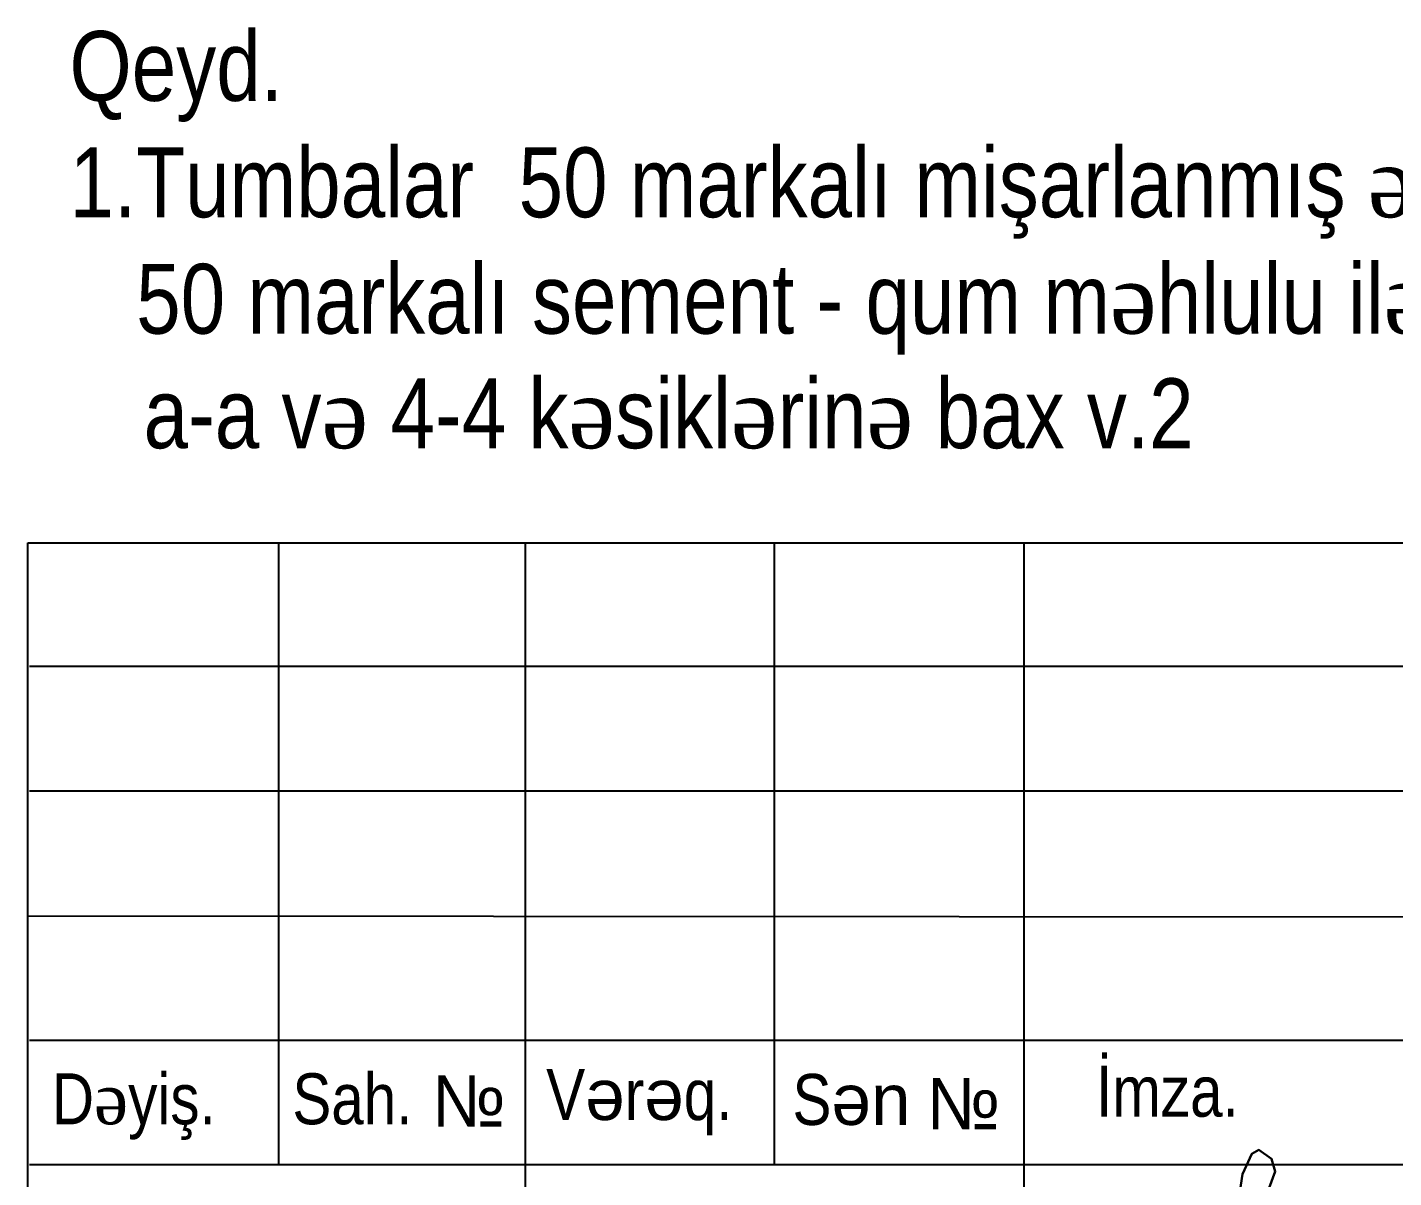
# Model space of a CAD drawing. Header units: millimetres. Extents: x -23631 to 2610815, y 484233 to 2921318.
# Drawn here: x 1757635 to 1763113, y 1451408 to 1456021 of the extents above; entities that cross this region are included whole.
import ezdxf

# ---------------------------------------------------------------- set-up
doc = ezdxf.new("R2010")
doc.units = ezdxf.units.MM
doc.layers.add('перегородка', color=130, linetype='Continuous', lineweight=20)
doc.styles.add('RomanS', font='A3TI(LA).TTF')
doc.styles.add('style6', font='ARIALN.TTF', dxfattribs={"height": 300})

# ---------------------------------------------------------------- blocks, each defined once
blk = doc.blocks.new('üü')
at = {"lineweight": 25, "ltscale": 15}
for p, q in [((3742371.8, 330045.4), (3742371.8, 336833.4)), ((3742371.8, 336833.4), (3765204.1, 336833.4)), ((3743615.5, 333752.6), (3743615.5, 336833.3)), ((3744837.1, 330045.4), (3744837.1, 336833.4)), ((3746070.4, 333751.8), (3746070.4, 336832.9)), ((3747305.5, 336833.4), (3747305.5, 330048.6)), ((3742381.3, 336221), (3750394, 336221)), ((3742381.3, 335603.9), (3750394, 335603.9)), ((3750378.9, 334978.2), (3742370.1, 334983.7)), ((3742381.3, 334369.7), (3750394, 334369.7)), ((3742381.3, 333752.6), (3750394, 333752.6))]:
    blk.add_line(p, q, dxfattribs=at)
at = {"lineweight": 5, "ltscale": 15}
for p, q in [((3742371.8, 336833.4), (3744840.2, 336833.4)), ((3744840.2, 336833.4), (3747308.5, 336833.4)), ((3742381.3, 333752.6), (3743615.5, 333752.6))]:
    blk.add_line(p, q, dxfattribs=at)
at = {"color": 7, "lineweight": 30}
blk.add_lwpolyline([(3748519.6, 333637.4), (3748549.6, 333718.3), (3748531.8, 333781.4), (3748468.7, 333825.8), (3748433.1, 333806.4), (3748387.7, 333706.2), (3748359.4, 333519.4)], dxfattribs=at)
at = {"lineweight": 5, "style": 'RomanS'}
blk.add_text('№', height=254.1, dxfattribs=at).set_placement((3746823.4, 333928.4))
at = {"lineweight": 25, "attachment_point": 1}
for s, insert, char_height, width, style in [('{\\fArial Narrow|b0|i0|c238|p34;İmza.\\fArial|b0|i0|c238|p34; }', (3747662.5, 334242.5), 252.32, 7625.392, 'style6'), ('D{\\fTimes New Roman|b0|i0|c238|p18;ə\\fArial Narrow|b0|i0|c238|p34;yiş.}', (3742491.8, 334205), 252.32, 7625.392, 'style6'), ('{\\fArial Narrow|b0|i0|c238|p34; Sah.}', (3743602.2, 334205), 252.32, 7625.392, 'style6'), ('№ ', (3744374, 334195.2), 254.14, 6926.517, 'RomanS'), ('V{\\fArial|b0|i0|c0|p34;ə\\fArial Narrow|b0|i0|c238|p34;r\\fArial|b0|i0|c0|p34;ə\\fArial Narrow|b0|i0|c238|p34;q}.', (3744939.7, 334226), 252.3204, 7625.392, 'style6'), ('S{\\fArial|b0|i0|c0|p34;ə\\fArial|b0|i0|c238|p34;n }', (3746159.2, 334201.7), 252.32, 7625.392, 'style6')]:
    blk.add_mtext(s, dxfattribs=dict(at, insert=insert, char_height=char_height, width=width, style=style))

msp = doc.modelspace()

# ---------------------------------------------------------------- block references
at = {"xscale": 0.8095442897741573, "yscale": 0.8095442897741573, "zscale": 0.8095442897741573}
msp.add_blockref('üü', (-1271979, 1181272.8), dxfattribs=at)

# ---------------------------------------------------------------- texts
at = {"layer": 'перегородка', "color": 7, "ltscale": 10000, "char_height": 280, "width": 9825.234, "attachment_point": 1, "style": 'style6'}
for s, insert in [('{\\fArial Narrow|b0|i0|c238|p34;Qeyd.\\P1.Tumbalar  50 markalı mişarlanmış \\fTimes New Roman|b0|i0|c238|p18;ə\\fArial Narrow|b0|i0|c238|p34;h\\fTimes New Roman|b0|i0|c238|p18;ə\\fArial Narrow|b0|i0|c238|p34;ng daşından v\\fTimes New Roman|b0|i0|c238|p18;ə\\fArial Narrow|b0|i0|c238|p34; \\P   50 markalı sement - qum m\\fTimes New Roman|b0|i0|c238|p18;ə\\fArial Narrow|b0|i0|c238|p34;hlulu il\\fTimes New Roman|b0|i0|c238|p18;ə\\fArial Narrow|b0|i0|c238|p34; hörülür.}', (1757804.2, 1456006)), ('{\\fArial Narrow|b0|i0|c238|p34;a-a v\\fTimes New Roman|b0|i0|c238|p18;ə\\fArial Narrow|b0|i0|c238|p34; 4-4 k\\fTimes New Roman|b0|i0|c238|p18;ə\\fArial Narrow|b0|i0|c238|p34;sikl\\fTimes New Roman|b0|i0|c238|p18;ə\\fArial Narrow|b0|i0|c238|p34;rin\\fTimes New Roman|b0|i0|c238|p18;ə\\fArial Narrow|b0|i0|c238|p34; bax v.2}', (1758101.6, 1454613.1))]:
    msp.add_mtext(s, dxfattribs=dict(at, insert=insert))

doc.saveas('drawing.dxf')
